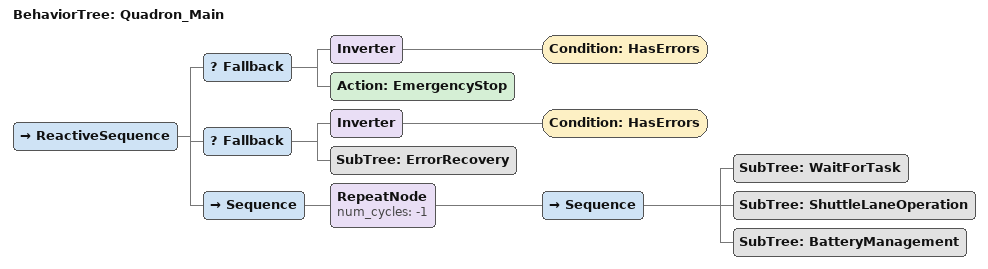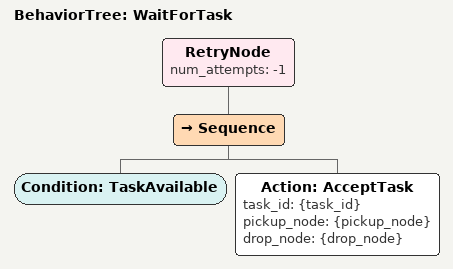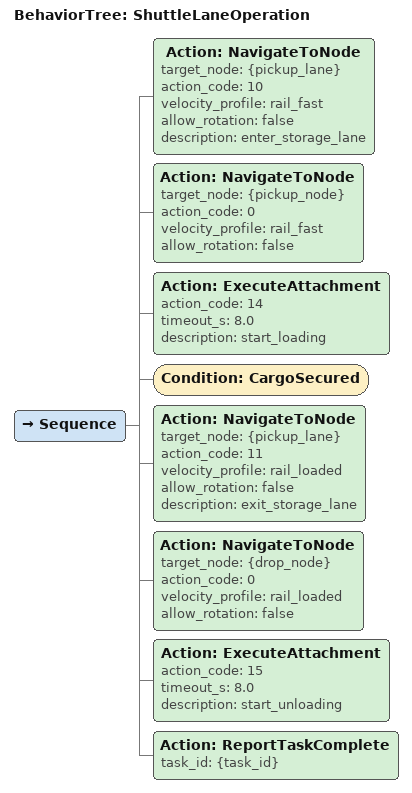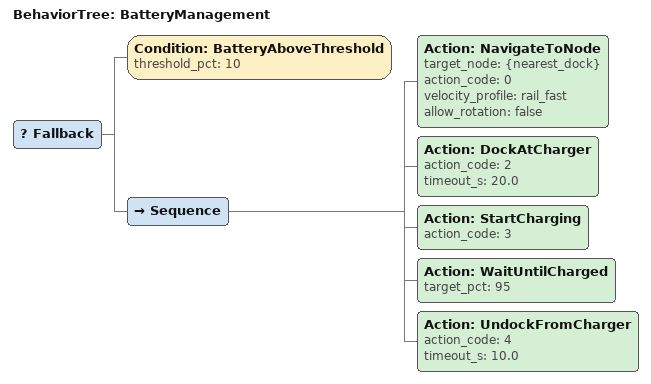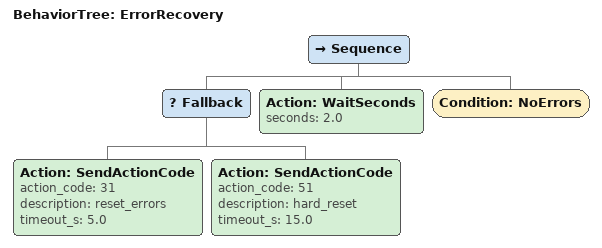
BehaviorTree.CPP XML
<?xml version="1.0" encoding="UTF-8"?>
<root BTCPP_format="4" main_tree_to_execute="Quadron_Main">

  <!-- MAIN TREE: Rail shuttle loop                                 -->
  <BehaviorTree ID="Quadron_Main">
    <ReactiveSequence>
      <!-- Rail limit switch safety — HasErrors covers rail limit triggers -->
      <Fallback>
        <Inverter>
          <Condition ID="HasErrors"/>
        </Inverter>
        <Action ID="EmergencyStop"/>
      </Fallback>

      <!-- Error monitor -->
      <Fallback>
        <Inverter>
          <Condition ID="HasErrors"/>
        </Inverter>
        <SubTree ID="ErrorRecovery"/>
      </Fallback>

      <!-- Main shuttle loop -->
      <Sequence>
        <RepeatNode num_cycles="-1">
          <Sequence>
            <SubTree ID="WaitForTask"/>
            <SubTree ID="ShuttleLaneOperation"/>
            <SubTree ID="BatteryManagement"/>
          </Sequence>
        </RepeatNode>
      </Sequence>
    </ReactiveSequence>
  </BehaviorTree>

  <!-- SUBTREE: WaitForTask                                         -->
  <BehaviorTree ID="WaitForTask">
    <RetryNode num_attempts="-1">
      <Sequence>
        <Condition ID="TaskAvailable"/>
        <Action ID="AcceptTask" task_id="{task_id}" pickup_node="{pickup_node}" drop_node="{drop_node}"/>
      </Sequence>
    </RetryNode>
  </BehaviorTree>

  <!-- SUBTREE: ShuttleLaneOperation — deep-lane storage cycle      -->
  <!-- Enter lane -> travel to pallet position -> load -> reverse   -->
  <!-- exit lane -> travel to drop -> unload                        -->
  <BehaviorTree ID="ShuttleLaneOperation">
    <Sequence>
      <!-- Phase 1: Enter storage lane — navigate to lane entry node -->
      <Action ID="NavigateToNode"
              target_node="{pickup_lane}"
              action_code="10"
              velocity_profile="rail_fast"
              allow_rotation="false"
              description="enter_storage_lane"/>

      <!-- Phase 2: Travel along rail to pallet position (encoder-guided) -->
      <Action ID="NavigateToNode"
              target_node="{pickup_node}"
              action_code="0"
              velocity_profile="rail_fast"
              allow_rotation="false"/>

      <!-- Phase 3: Lower lifter, grab pallet (5 seconds) -->
      <Action ID="ExecuteAttachment"
              action_code="14"
              timeout_s="8.0"
              description="start_loading"/>

      <!-- Confirm pallet secured -->
      <Condition ID="CargoSecured"/>

      <!-- Phase 4: Exit lane with pallet — navigate to lane exit node -->
      <Action ID="NavigateToNode"
              target_node="{pickup_lane}"
              action_code="11"
              velocity_profile="rail_loaded"
              allow_rotation="false"
              description="exit_storage_lane"/>

      <!-- Phase 5: Travel to drop station -->
      <Action ID="NavigateToNode"
              target_node="{drop_node}"
              action_code="0"
              velocity_profile="rail_loaded"
              allow_rotation="false"/>

      <!-- Phase 6: Unload pallet (5 seconds) -->
      <Action ID="ExecuteAttachment"
              action_code="15"
              timeout_s="8.0"
              description="start_unloading"/>

      <!-- Report task complete -->
      <Action ID="ReportTaskComplete" task_id="{task_id}"/>
    </Sequence>
  </BehaviorTree>

  <!-- SUBTREE: BatteryManagement — charge if below 10% critical    -->
  <!-- Quadron has 0.8 kWh battery, 30 min charge time              -->
  <BehaviorTree ID="BatteryManagement">
    <Fallback>
      <Condition ID="BatteryAboveThreshold" threshold_pct="10"/>

      <Sequence>
        <!-- Navigate to nearest charge dock on rail network -->
        <Action ID="NavigateToNode"
                target_node="{nearest_dock}"
                action_code="0"
                velocity_profile="rail_fast"
                allow_rotation="false"/>

        <Action ID="DockAtCharger"
                action_code="2"
                timeout_s="20.0"/>

        <Action ID="StartCharging"
                action_code="3"/>

        <Action ID="WaitUntilCharged"
                target_pct="95"/>

        <Action ID="UndockFromCharger"
                action_code="4"
                timeout_s="10.0"/>
      </Sequence>
    </Fallback>
  </BehaviorTree>

  <!-- SUBTREE: ErrorRecovery                                       -->
  <BehaviorTree ID="ErrorRecovery">
    <Sequence>
      <Fallback>
        <Action ID="SendActionCode"
                action_code="31"
                description="reset_errors"
                timeout_s="5.0"/>

        <Action ID="SendActionCode"
                action_code="51"
                description="hard_reset"
                timeout_s="15.0"/>
      </Fallback>

      <Action ID="WaitSeconds" seconds="2.0"/>
      <Condition ID="NoErrors"/>
    </Sequence>
  </BehaviorTree>

</root>
